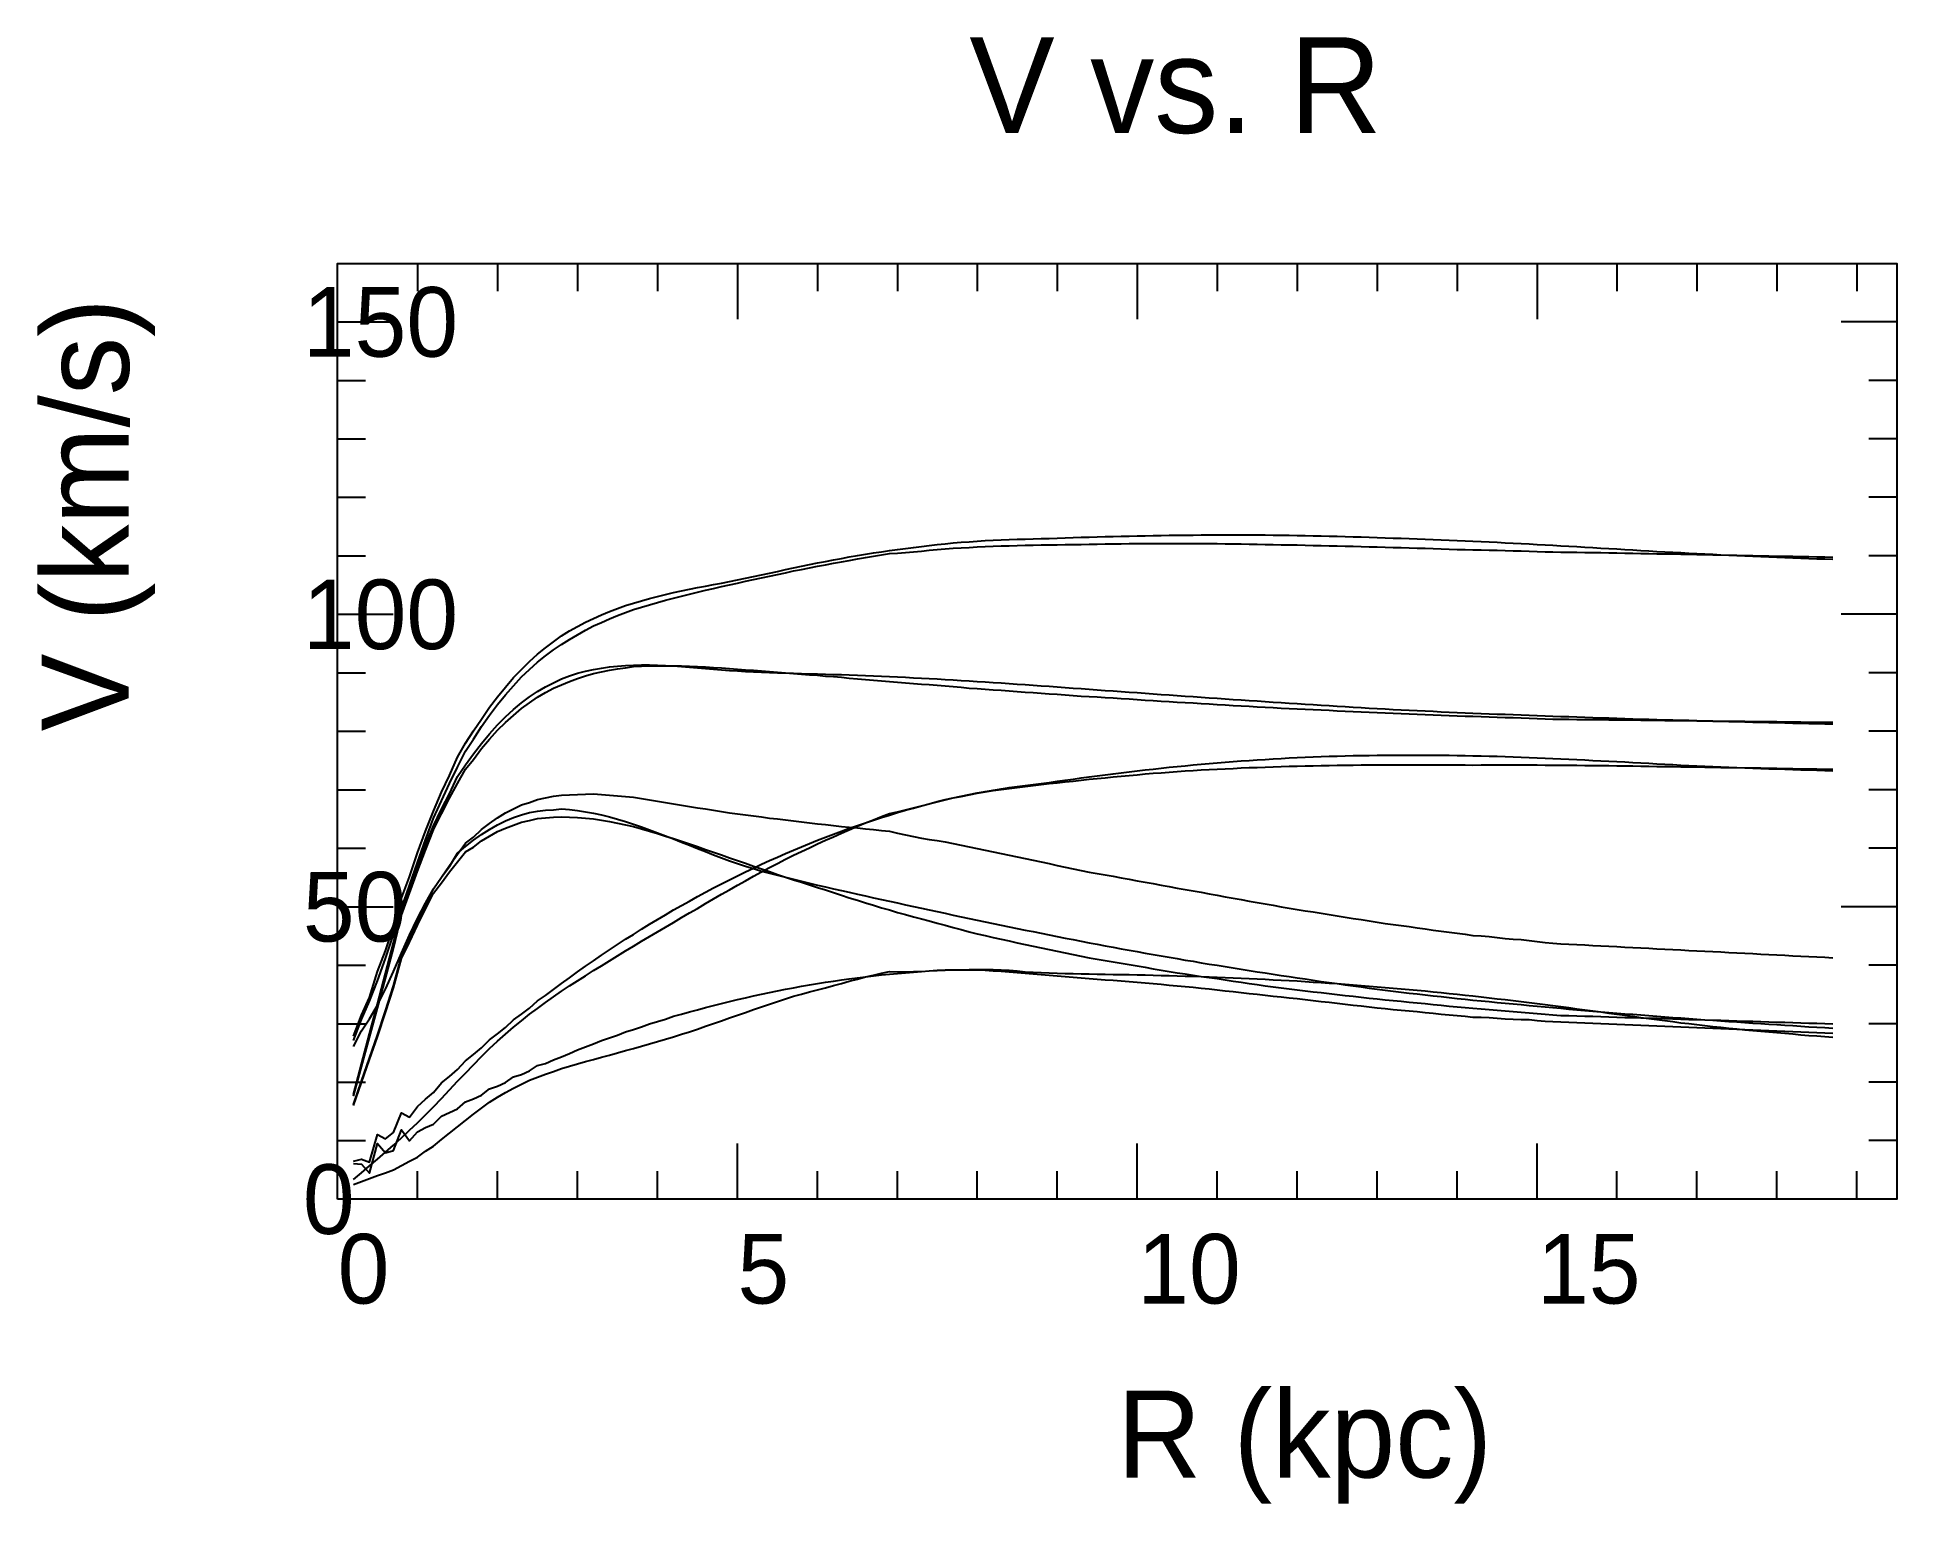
# Model space of a CAD drawing. Extents: x -35 to 179, y -35 to 134.
import ezdxf

# ---------------------------------------------------------------- set-up
doc = ezdxf.new("R2010")
doc.units = 0

msp = doc.modelspace()

# ---------------------------------------------------------------- linework, layer by layer
at = {"color": 0}
for p, q in [((9.19, 107.54), (9.19, 104.34)), ((18.38, 107.54), (18.38, 104.34)), ((27.57, 107.54), (27.57, 104.34)), ((36.76, 107.54), (36.76, 104.34)), ((45.95, 107.54), (45.95, 101.14)), ((55.14, 107.54), (55.14, 104.34)), ((64.33, 107.54), (64.33, 104.34)), ((73.52, 107.54), (73.52, 104.34)), ((82.71, 107.54), (82.71, 104.34)), ((91.9, 107.54), (91.9, 101.14)), ((101.09, 107.54), (101.09, 104.34)), ((110.28, 107.54), (110.28, 104.34)), ((119.47, 107.54), (119.47, 104.34)), ((128.66, 107.54), (128.66, 104.34)), ((137.85, 107.54), (137.85, 101.14)), ((147.04, 107.54), (147.04, 104.34)), ((156.23, 107.54), (156.23, 104.34)), ((165.42, 107.54), (165.42, 104.34)), ((174.61, 107.54), (174.61, 104.34)), ((0, 100.82), (6.4, 100.82)), ((179.2, 100.82), (172.8, 100.82)), ((0, 94.1), (3.2, 94.1)), ((179.2, 94.1), (176, 94.1)), ((0, 87.38), (3.2, 87.38)), ((179.2, 87.38), (176, 87.38)), ((0, 80.66), (3.2, 80.66)), ((179.2, 80.66), (176, 80.66)), ((0, 73.93), (3.2, 73.93)), ((179.2, 73.93), (176, 73.93)), ((0, 67.21), (6.4, 67.21)), ((179.2, 67.21), (172.8, 67.21)), ((0, 60.49), (3.2, 60.49)), ((179.2, 60.49), (176, 60.49)), ((0, 53.77), (3.2, 53.77)), ((179.2, 53.77), (176, 53.77)), ((0, 47.05), (3.2, 47.05)), ((179.2, 47.05), (176, 47.05)), ((0, 40.33), (3.2, 40.33)), ((179.2, 40.33), (176, 40.33)), ((0, 33.61), (6.4, 33.61)), ((179.2, 33.61), (172.8, 33.61)), ((0, 26.89), (3.2, 26.89)), ((179.2, 26.89), (176, 26.89)), ((0, 20.16), (3.2, 20.16)), ((179.2, 20.16), (176, 20.16)), ((0, 13.44), (3.2, 13.44)), ((179.2, 13.44), (176, 13.44)), ((0, 6.72), (3.2, 6.72)), ((179.2, 6.72), (176, 6.72)), ((45.95, 0), (45.95, 6.4)), ((91.9, 0), (91.9, 6.4)), ((137.85, 0), (137.85, 6.4)), ((9.19, 0), (9.19, 3.2)), ((18.38, 0), (18.38, 3.2)), ((27.57, 0), (27.57, 3.2)), ((36.76, 0), (36.76, 3.2)), ((55.14, 0), (55.14, 3.2)), ((64.33, 0), (64.33, 3.2)), ((73.52, 0), (73.52, 3.2)), ((82.71, 0), (82.71, 3.2)), ((101.09, 0), (101.09, 3.2)), ((110.28, 0), (110.28, 3.2)), ((119.47, 0), (119.47, 3.2)), ((128.66, 0), (128.66, 3.2)), ((147.04, 0), (147.04, 3.2)), ((156.23, 0), (156.23, 3.2)), ((165.42, 0), (165.42, 3.2)), ((174.61, 0), (174.61, 3.2))]:
    msp.add_line(p, q, dxfattribs=at)
msp.add_lwpolyline([(0, 0), (0, 107.54), (179.2, 107.54), (179.2, 0)], close=True, dxfattribs=at)
at = {"color": 3}
for points in [[(1.84, 18.73), (2.76, 21.14), (3.68, 23.16), (4.59, 26.16), (5.51, 28.52), (6.43, 31.34), (7.35, 34.6), (8.27, 37.03), (9.19, 39.79), (10.11, 42.29), (11.03, 44.6), (11.95, 46.76), (12.87, 48.67), (13.78, 50.8), (14.7, 52.39), (15.62, 53.81), (16.54, 55.18), (17.46, 56.53), (18.38, 57.71), (19.3, 58.83), (20.22, 59.94), (21.14, 60.87), (22.06, 61.78), (22.97, 62.64), (23.89, 63.35), (24.81, 64.05), (25.73, 64.73), (26.65, 65.3), (27.57, 65.83), (28.49, 66.31), (29.41, 66.75), (30.33, 67.17), (31.25, 67.54), (32.16, 67.89), (33.08, 68.22), (34, 68.51), (34.92, 68.78), (35.84, 69.04), (36.76, 69.27), (37.68, 69.5), (38.6, 69.72), (39.52, 69.91), (40.43, 70.09), (41.35, 70.28), (42.27, 70.46), (43.19, 70.64), (44.11, 70.81), (45.03, 70.99), (45.95, 71.17), (46.87, 71.35), (47.79, 71.55), (48.71, 71.75), (49.62, 71.95), (50.54, 72.15), (51.46, 72.35), (52.38, 72.54), (53.3, 72.73), (54.22, 72.93), (55.14, 73.11), (56.06, 73.29), (56.98, 73.46), (57.9, 73.64), (58.81, 73.8), (59.73, 73.96), (60.65, 74.11), (61.57, 74.26), (62.49, 74.4), (63.41, 74.54), (64.33, 74.67), (65.25, 74.79), (66.17, 74.91), (67.09, 75.02), (68, 75.13), (68.92, 75.23), (69.84, 75.32), (70.76, 75.41), (71.68, 75.49), (72.6, 75.56), (73.52, 75.63), (74.44, 75.69), (75.36, 75.74), (76.27, 75.79), (77.19, 75.82), (78.11, 75.84), (79.03, 75.86), (79.95, 75.88), (80.87, 75.91), (81.79, 75.94), (82.71, 75.97), (83.63, 76), (84.55, 76.03), (85.46, 76.06), (86.38, 76.09), (87.3, 76.11), (88.22, 76.14), (89.14, 76.17), (90.06, 76.19), (90.98, 76.21), (91.9, 76.23), (92.82, 76.25), (93.74, 76.27), (94.65, 76.28), (95.57, 76.29), (96.49, 76.31), (97.41, 76.32), (98.33, 76.32), (99.25, 76.33), (100.17, 76.34), (101.09, 76.34), (102.01, 76.35), (102.93, 76.34), (103.84, 76.34), (104.76, 76.34), (105.68, 76.33), (106.6, 76.33), (107.52, 76.32), (108.44, 76.31), (109.36, 76.29), (110.28, 76.28), (111.2, 76.26), (112.11, 76.24), (113.03, 76.22), (113.95, 76.2), (114.87, 76.18), (115.79, 76.15), (116.71, 76.13), (117.63, 76.1), (118.55, 76.07), (119.47, 76.04), (120.39, 76.01), (121.3, 75.98), (122.22, 75.95), (123.14, 75.92), (124.06, 75.88), (124.98, 75.85), (125.9, 75.81), (126.82, 75.78), (127.74, 75.74), (128.66, 75.7), (129.58, 75.66), (130.49, 75.62), (131.41, 75.57), (132.33, 75.53), (133.25, 75.49), (134.17, 75.44), (135.09, 75.39), (136.01, 75.35), (136.93, 75.3), (137.85, 75.25), (138.77, 75.2), (139.68, 75.15), (140.6, 75.1), (141.52, 75.04), (142.44, 74.99), (143.36, 74.94), (144.28, 74.88), (145.2, 74.83), (146.12, 74.78), (147.04, 74.72), (147.95, 74.67), (148.87, 74.61), (149.79, 74.56), (150.71, 74.51), (151.63, 74.45), (152.55, 74.4), (153.47, 74.35), (154.39, 74.3), (155.31, 74.25), (156.23, 74.2), (157.14, 74.15), (158.06, 74.11), (158.98, 74.06), (159.9, 74.02), (160.82, 73.98), (161.74, 73.94), (162.66, 73.9), (163.58, 73.86), (164.5, 73.82), (165.42, 73.78), (166.33, 73.74), (167.25, 73.71), (168.17, 73.67), (169.09, 73.64), (170.01, 73.6), (170.93, 73.57), (171.85, 73.54)], [(1.84, 18.22), (2.76, 20.63), (3.68, 22.77), (4.59, 25.08), (5.51, 27.66), (6.43, 30.4), (7.35, 33.15), (8.27, 35.82), (9.19, 38.34), (10.11, 40.7), (11.03, 42.89), (11.95, 44.81), (12.87, 46.58), (13.78, 48.57), (14.7, 49.92), (15.62, 51.19), (16.54, 52.37), (17.46, 53.48), (18.38, 54.5), (19.3, 55.43), (20.22, 56.28), (21.14, 57.05), (22.06, 57.74), (22.97, 58.34), (23.89, 58.88), (24.81, 59.35), (25.73, 59.8), (26.65, 60.14), (27.57, 60.43), (28.49, 60.67), (29.41, 60.87), (30.33, 61.04), (31.25, 61.17), (32.16, 61.27), (33.08, 61.34), (34, 61.38), (34.92, 61.39), (35.84, 61.39), (36.76, 61.36), (37.68, 61.33), (38.6, 61.28), (39.52, 61.22), (40.43, 61.15), (41.35, 61.07), (42.27, 60.99), (43.19, 60.92), (44.11, 60.84), (45.03, 60.77), (45.95, 60.7), (46.87, 60.64), (47.79, 60.59), (48.71, 60.55), (49.62, 60.52), (50.54, 60.49), (51.46, 60.47), (52.38, 60.44), (53.3, 60.41), (54.22, 60.39), (55.14, 60.36), (56.06, 60.34), (56.98, 60.31), (57.9, 60.28), (58.81, 60.25), (59.73, 60.21), (60.65, 60.18), (61.57, 60.14), (62.49, 60.1), (63.41, 60.06), (64.33, 60.02), (65.25, 59.97), (66.17, 59.93), (67.09, 59.88), (68, 59.83), (68.92, 59.78), (69.84, 59.73), (70.76, 59.67), (71.68, 59.62), (72.6, 59.56), (73.52, 59.5), (74.44, 59.44), (75.36, 59.38), (76.27, 59.32), (77.19, 59.26), (78.11, 59.2), (79.03, 59.13), (79.95, 59.07), (80.87, 59), (81.79, 58.94), (82.71, 58.87), (83.63, 58.81), (84.55, 58.74), (85.46, 58.67), (86.38, 58.61), (87.3, 58.54), (88.22, 58.47), (89.14, 58.41), (90.06, 58.34), (90.98, 58.28), (91.9, 58.21), (92.82, 58.14), (93.74, 58.08), (94.65, 58.01), (95.57, 57.95), (96.49, 57.88), (97.41, 57.82), (98.33, 57.75), (99.25, 57.69), (100.17, 57.63), (101.09, 57.56), (102.01, 57.5), (102.93, 57.44), (103.84, 57.38), (104.76, 57.32), (105.68, 57.25), (106.6, 57.19), (107.52, 57.13), (108.44, 57.07), (109.36, 57.01), (110.28, 56.95), (111.2, 56.89), (112.11, 56.83), (113.03, 56.78), (113.95, 56.72), (114.87, 56.66), (115.79, 56.6), (116.71, 56.55), (117.63, 56.49), (118.55, 56.44), (119.47, 56.39), (120.39, 56.34), (121.3, 56.29), (122.22, 56.24), (123.14, 56.2), (124.06, 56.15), (124.98, 56.11), (125.9, 56.07), (126.82, 56.02), (127.74, 55.98), (128.66, 55.94), (129.58, 55.9), (130.49, 55.86), (131.41, 55.83), (132.33, 55.79), (133.25, 55.75), (134.17, 55.72), (135.09, 55.68), (136.01, 55.65), (136.93, 55.61), (137.85, 55.58), (138.77, 55.54), (139.68, 55.51), (140.6, 55.48), (141.52, 55.45), (142.44, 55.42), (143.36, 55.39), (144.28, 55.36), (145.2, 55.33), (146.12, 55.3), (147.04, 55.27), (147.95, 55.24), (148.87, 55.21), (149.79, 55.18), (150.71, 55.16), (151.63, 55.13), (152.55, 55.1), (153.47, 55.08), (154.39, 55.05), (155.31, 55.03), (156.23, 55), (157.14, 54.98), (158.06, 54.95), (158.98, 54.93), (159.9, 54.9), (160.82, 54.88), (161.74, 54.86), (162.66, 54.83), (163.58, 54.81), (164.5, 54.79), (165.42, 54.77), (166.33, 54.75), (167.25, 54.72), (168.17, 54.7), (169.09, 54.68), (170.01, 54.66), (170.93, 54.64), (171.85, 54.62)], [(1.84, 4.37), (2.76, 4.61), (3.68, 4.24), (4.59, 7.41), (5.51, 6.94), (6.43, 7.64), (7.35, 9.91), (8.27, 9.41), (9.19, 10.63), (10.11, 11.48), (11.03, 12.24), (11.95, 13.35), (12.87, 14.11), (13.78, 14.88), (14.7, 15.9), (15.62, 16.61), (16.54, 17.37), (17.46, 18.32), (18.38, 18.98), (19.3, 19.73), (20.22, 20.62), (21.14, 21.24), (22.06, 21.96), (22.97, 22.8), (23.89, 23.39), (24.81, 24.09), (25.73, 24.77), (26.65, 25.44), (27.57, 26.12), (28.49, 26.76), (29.41, 27.39), (30.33, 28.04), (31.25, 28.64), (32.16, 29.25), (33.08, 29.87), (34, 30.43), (34.92, 31.01), (35.84, 31.6), (36.76, 32.14), (37.68, 32.68), (38.6, 33.24), (39.52, 33.75), (40.43, 34.26), (41.35, 34.77), (42.27, 35.27), (43.19, 35.76), (44.11, 36.23), (45.03, 36.71), (45.95, 37.17), (46.87, 37.61), (47.79, 38.05), (48.71, 38.49), (49.62, 38.91), (50.54, 39.32), (51.46, 39.73), (52.38, 40.12), (53.3, 40.5), (54.22, 40.88), (55.14, 41.25), (56.06, 41.6), (56.98, 41.95), (57.9, 42.3), (58.81, 42.62), (59.73, 42.94), (60.65, 43.26), (61.57, 43.56), (62.49, 43.85), (63.41, 44.14), (64.33, 44.42), (65.25, 44.69), (66.17, 44.95), (67.09, 45.19), (68, 45.44), (68.92, 45.67), (69.84, 45.89), (70.76, 46.11), (71.68, 46.31), (72.6, 46.5), (73.52, 46.69), (74.44, 46.86), (75.36, 47.02), (76.27, 47.17), (77.19, 47.3), (78.11, 47.41), (79.03, 47.52), (79.95, 47.64), (80.87, 47.76), (81.79, 47.89), (82.71, 48.02), (83.63, 48.15), (84.55, 48.27), (85.46, 48.4), (86.38, 48.53), (87.3, 48.65), (88.22, 48.77), (89.14, 48.89), (90.06, 49), (90.98, 49.11), (91.9, 49.22), (92.82, 49.33), (93.74, 49.43), (94.65, 49.53), (95.57, 49.63), (96.49, 49.72), (97.41, 49.81), (98.33, 49.9), (99.25, 49.99), (100.17, 50.07), (101.09, 50.14), (102.01, 50.22), (102.93, 50.29), (103.84, 50.36), (104.76, 50.43), (105.68, 50.48), (106.6, 50.54), (107.52, 50.6), (108.44, 50.65), (109.36, 50.7), (110.28, 50.74), (111.2, 50.78), (112.11, 50.82), (113.03, 50.86), (113.95, 50.89), (114.87, 50.92), (115.79, 50.95), (116.71, 50.97), (117.63, 50.99), (118.55, 51), (119.47, 51.02), (120.39, 51.03), (121.3, 51.04), (122.22, 51.04), (123.14, 51.04), (124.06, 51.04), (124.98, 51.04), (125.9, 51.03), (126.82, 51.02), (127.74, 51.01), (128.66, 51), (129.58, 50.98), (130.49, 50.96), (131.41, 50.94), (132.33, 50.91), (133.25, 50.89), (134.17, 50.86), (135.09, 50.83), (136.01, 50.8), (136.93, 50.76), (137.85, 50.73), (138.77, 50.69), (139.68, 50.65), (140.6, 50.61), (141.52, 50.57), (142.44, 50.52), (143.36, 50.48), (144.28, 50.43), (145.2, 50.38), (146.12, 50.34), (147.04, 50.29), (147.95, 50.24), (148.87, 50.19), (149.79, 50.14), (150.71, 50.09), (151.63, 50.04), (152.55, 49.99), (153.47, 49.94), (154.39, 49.89), (155.31, 49.85), (156.23, 49.8), (157.14, 49.76), (158.06, 49.72), (158.98, 49.68), (159.9, 49.64), (160.82, 49.6), (161.74, 49.57), (162.66, 49.54), (163.58, 49.5), (164.5, 49.47), (165.42, 49.44), (166.33, 49.41), (167.25, 49.38), (168.17, 49.35), (169.09, 49.32), (170.01, 49.29), (170.93, 49.26), (171.85, 49.24)]]:
    msp.add_lwpolyline(points, dxfattribs=at)
at = {"color": 4}
for points in [[(1.84, 12.04), (2.76, 15.51), (3.68, 18.98), (4.59, 22.42), (5.51, 25.92), (6.43, 29.46), (7.35, 33.39), (8.27, 36.05), (9.19, 38.7), (10.11, 41.28), (11.03, 43.77), (11.95, 45.77), (12.87, 47.75), (13.78, 49.63), (14.7, 51.48), (15.62, 52.85), (16.54, 54.32), (17.46, 55.61), (18.38, 56.86), (19.3, 57.97), (20.22, 59.01), (21.14, 60.01), (22.06, 60.87), (22.97, 61.7), (23.89, 62.44), (24.81, 63.14), (25.73, 63.76), (26.65, 64.33), (27.57, 64.87), (28.49, 65.38), (29.41, 65.88), (30.33, 66.29), (31.25, 66.68), (32.16, 67.06), (33.08, 67.41), (34, 67.76), (34.92, 68.03), (35.84, 68.31), (36.76, 68.57), (37.68, 68.82), (38.6, 69.07), (39.52, 69.3), (40.43, 69.52), (41.35, 69.74), (42.27, 69.97), (43.19, 70.18), (44.11, 70.39), (45.03, 70.6), (45.95, 70.8), (46.87, 71.01), (47.79, 71.21), (48.71, 71.41), (49.62, 71.61), (50.54, 71.8), (51.46, 71.99), (52.38, 72.2), (53.3, 72.38), (54.22, 72.56), (55.14, 72.74), (56.06, 72.91), (56.98, 73.08), (57.9, 73.25), (58.81, 73.41), (59.73, 73.58), (60.65, 73.74), (61.57, 73.89), (62.49, 74.04), (63.41, 74.19), (64.33, 74.24), (65.25, 74.33), (66.17, 74.41), (67.09, 74.48), (68, 74.58), (68.92, 74.67), (69.84, 74.75), (70.76, 74.81), (71.68, 74.86), (72.6, 74.9), (73.52, 74.96), (74.44, 75), (75.36, 75.03), (76.27, 75.08), (77.19, 75.1), (78.11, 75.13), (79.03, 75.15), (79.95, 75.16), (80.87, 75.18), (81.79, 75.2), (82.71, 75.21), (83.63, 75.22), (84.55, 75.23), (85.46, 75.24), (86.38, 75.26), (87.3, 75.28), (88.22, 75.3), (89.14, 75.32), (90.06, 75.33), (90.98, 75.34), (91.9, 75.34), (92.82, 75.35), (93.74, 75.36), (94.65, 75.36), (95.57, 75.35), (96.49, 75.36), (97.41, 75.36), (98.33, 75.35), (99.25, 75.35), (100.17, 75.34), (101.09, 75.34), (102.01, 75.33), (102.93, 75.31), (103.84, 75.3), (104.76, 75.28), (105.68, 75.27), (106.6, 75.25), (107.52, 75.23), (108.44, 75.21), (109.36, 75.19), (110.28, 75.18), (111.2, 75.16), (112.11, 75.14), (113.03, 75.12), (113.95, 75.1), (114.87, 75.08), (115.79, 75.05), (116.71, 75.03), (117.63, 75), (118.55, 74.98), (119.47, 74.95), (120.39, 74.92), (121.3, 74.9), (122.22, 74.88), (123.14, 74.86), (124.06, 74.83), (124.98, 74.8), (125.9, 74.77), (126.82, 74.74), (127.74, 74.71), (128.66, 74.68), (129.58, 74.65), (130.49, 74.62), (131.41, 74.61), (132.33, 74.6), (133.25, 74.57), (134.17, 74.54), (135.09, 74.52), (136.01, 74.51), (136.93, 74.48), (137.85, 74.44), (138.77, 74.41), (139.68, 74.38), (140.6, 74.37), (141.52, 74.35), (142.44, 74.34), (143.36, 74.33), (144.28, 74.31), (145.2, 74.3), (146.12, 74.28), (147.04, 74.27), (147.95, 74.25), (148.87, 74.24), (149.79, 74.22), (150.71, 74.2), (151.63, 74.18), (152.55, 74.17), (153.47, 74.15), (154.39, 74.13), (155.31, 74.11), (156.23, 74.09), (157.14, 74.08), (158.06, 74.06), (158.98, 74.04), (159.9, 74.02), (160.82, 74), (161.74, 73.99), (162.66, 73.97), (163.58, 73.95), (164.5, 73.93), (165.42, 73.91), (166.33, 73.9), (167.25, 73.88), (168.17, 73.86), (169.09, 73.84), (170.01, 73.83), (170.93, 73.81), (171.85, 73.79)], [(1.84, 11.83), (2.76, 15.21), (3.68, 18.59), (4.59, 21.94), (5.51, 25.35), (6.43, 28.8), (7.35, 32.64), (8.27, 35.17), (9.19, 37.7), (10.11, 40.12), (11.03, 42.46), (11.95, 44.28), (12.87, 46.07), (13.78, 47.75), (14.7, 49.4), (15.62, 50.54), (16.54, 51.79), (17.46, 52.85), (18.38, 53.89), (19.3, 54.78), (20.22, 55.6), (21.14, 56.4), (22.06, 57.04), (22.97, 57.68), (23.89, 58.21), (24.81, 58.71), (25.73, 59.12), (26.65, 59.48), (27.57, 59.83), (28.49, 60.13), (29.41, 60.42), (30.33, 60.62), (31.25, 60.79), (32.16, 60.94), (33.08, 61.08), (34, 61.2), (34.92, 61.24), (35.84, 61.28), (36.76, 61.3), (37.68, 61.31), (38.6, 61.31), (39.52, 61.28), (40.43, 61.25), (41.35, 61.21), (42.27, 61.17), (43.19, 61.11), (44.11, 61.05), (45.03, 60.98), (45.95, 60.92), (46.87, 60.85), (47.79, 60.78), (48.71, 60.7), (49.62, 60.63), (50.54, 60.55), (51.46, 60.48), (52.38, 60.41), (53.3, 60.34), (54.22, 60.27), (55.14, 60.2), (56.06, 60.12), (56.98, 60.05), (57.9, 59.97), (58.81, 59.89), (59.73, 59.81), (60.65, 59.72), (61.57, 59.64), (62.49, 59.56), (63.41, 59.49), (64.33, 59.41), (65.25, 59.35), (66.17, 59.27), (67.09, 59.2), (68, 59.13), (68.92, 59.06), (69.84, 58.99), (70.76, 58.91), (71.68, 58.83), (72.6, 58.74), (73.52, 58.67), (74.44, 58.6), (75.36, 58.53), (76.27, 58.48), (77.19, 58.42), (78.11, 58.35), (79.03, 58.28), (79.95, 58.22), (80.87, 58.16), (81.79, 58.09), (82.71, 58.02), (83.63, 57.95), (84.55, 57.89), (85.46, 57.82), (86.38, 57.76), (87.3, 57.71), (88.22, 57.65), (89.14, 57.6), (90.06, 57.54), (90.98, 57.48), (91.9, 57.42), (92.82, 57.36), (93.74, 57.3), (94.65, 57.24), (95.57, 57.19), (96.49, 57.13), (97.41, 57.07), (98.33, 57.02), (99.25, 56.96), (100.17, 56.91), (101.09, 56.86), (102.01, 56.81), (102.93, 56.75), (103.84, 56.7), (104.76, 56.65), (105.68, 56.59), (106.6, 56.54), (107.52, 56.49), (108.44, 56.44), (109.36, 56.39), (110.28, 56.34), (111.2, 56.3), (112.11, 56.26), (113.03, 56.22), (113.95, 56.18), (114.87, 56.13), (115.79, 56.09), (116.71, 56.04), (117.63, 56), (118.55, 55.96), (119.47, 55.92), (120.39, 55.88), (121.3, 55.84), (122.22, 55.81), (123.14, 55.77), (124.06, 55.73), (124.98, 55.69), (125.9, 55.66), (126.82, 55.62), (127.74, 55.59), (128.66, 55.55), (129.58, 55.52), (130.49, 55.49), (131.41, 55.45), (132.33, 55.42), (133.25, 55.39), (134.17, 55.37), (135.09, 55.34), (136.01, 55.31), (136.93, 55.28), (137.85, 55.24), (138.77, 55.21), (139.68, 55.18), (140.6, 55.17), (141.52, 55.15), (142.44, 55.14), (143.36, 55.13), (144.28, 55.12), (145.2, 55.11), (146.12, 55.1), (147.04, 55.09), (147.95, 55.08), (148.87, 55.07), (149.79, 55.06), (150.71, 55.05), (151.63, 55.04), (152.55, 55.02), (153.47, 55.01), (154.39, 55), (155.31, 54.99), (156.23, 54.98), (157.14, 54.97), (158.06, 54.96), (158.98, 54.95), (159.9, 54.94), (160.82, 54.93), (161.74, 54.92), (162.66, 54.91), (163.58, 54.9), (164.5, 54.89), (165.42, 54.88), (166.33, 54.86), (167.25, 54.85), (168.17, 54.84), (169.09, 54.83), (170.01, 54.82), (170.93, 54.81), (171.85, 54.8)], [(1.84, 2.26), (2.76, 3.04), (3.68, 3.83), (4.59, 4.61), (5.51, 5.41), (6.43, 6.19), (7.35, 7.04), (8.27, 7.91), (9.19, 8.76), (10.11, 9.7), (11.03, 10.61), (11.95, 11.58), (12.87, 12.56), (13.78, 13.54), (14.7, 14.49), (15.62, 15.45), (16.54, 16.38), (17.46, 17.31), (18.38, 18.14), (19.3, 18.97), (20.22, 19.75), (21.14, 20.5), (22.06, 21.25), (22.97, 21.91), (23.89, 22.61), (24.81, 23.25), (25.73, 23.89), (26.65, 24.51), (27.57, 25.09), (28.49, 25.68), (29.41, 26.26), (30.33, 26.83), (31.25, 27.4), (32.16, 27.97), (33.08, 28.52), (34, 29.08), (34.92, 29.64), (35.84, 30.18), (36.76, 30.73), (37.68, 31.27), (38.6, 31.8), (39.52, 32.35), (40.43, 32.89), (41.35, 33.42), (42.27, 33.97), (43.19, 34.5), (44.11, 35.03), (45.03, 35.56), (45.95, 36.08), (46.87, 36.6), (47.79, 37.11), (48.71, 37.6), (49.62, 38.1), (50.54, 38.59), (51.46, 39.06), (52.38, 39.53), (53.3, 39.96), (54.22, 40.39), (55.14, 40.83), (56.06, 41.24), (56.98, 41.65), (57.9, 42.06), (58.81, 42.46), (59.73, 42.86), (60.65, 43.25), (61.57, 43.61), (62.49, 43.98), (63.41, 44.33), (64.33, 44.51), (65.25, 44.75), (66.17, 44.98), (67.09, 45.2), (68, 45.44), (68.92, 45.69), (69.84, 45.92), (70.76, 46.11), (71.68, 46.29), (72.6, 46.47), (73.52, 46.66), (74.44, 46.81), (75.36, 46.95), (76.27, 47.08), (77.19, 47.2), (78.11, 47.32), (79.03, 47.43), (79.95, 47.54), (80.87, 47.65), (81.79, 47.75), (82.71, 47.85), (83.63, 47.95), (84.55, 48.05), (85.46, 48.15), (86.38, 48.25), (87.3, 48.34), (88.22, 48.43), (89.14, 48.53), (90.06, 48.61), (90.98, 48.7), (91.9, 48.78), (92.82, 48.86), (93.74, 48.94), (94.65, 49.01), (95.57, 49.07), (96.49, 49.14), (97.41, 49.21), (98.33, 49.26), (99.25, 49.32), (100.17, 49.37), (101.09, 49.42), (102.01, 49.46), (102.93, 49.51), (103.84, 49.55), (104.76, 49.59), (105.68, 49.62), (106.6, 49.65), (107.52, 49.69), (108.44, 49.72), (109.36, 49.75), (110.28, 49.77), (111.2, 49.79), (112.11, 49.81), (113.03, 49.83), (113.95, 49.85), (114.87, 49.86), (115.79, 49.88), (116.71, 49.89), (117.63, 49.9), (118.55, 49.9), (119.47, 49.9), (120.39, 49.91), (121.3, 49.92), (122.22, 49.93), (123.14, 49.93), (124.06, 49.93), (124.98, 49.93), (125.9, 49.93), (126.82, 49.92), (127.74, 49.92), (128.66, 49.91), (129.58, 49.9), (130.49, 49.89), (131.41, 49.92), (132.33, 49.93), (133.25, 49.92), (134.17, 49.91), (135.09, 49.91), (136.01, 49.92), (136.93, 49.92), (137.85, 49.9), (138.77, 49.88), (139.68, 49.88), (140.6, 49.87), (141.52, 49.86), (142.44, 49.86), (143.36, 49.85), (144.28, 49.84), (145.2, 49.83), (146.12, 49.82), (147.04, 49.81), (147.95, 49.8), (148.87, 49.79), (149.79, 49.77), (150.71, 49.76), (151.63, 49.74), (152.55, 49.73), (153.47, 49.71), (154.39, 49.7), (155.31, 49.68), (156.23, 49.67), (157.14, 49.65), (158.06, 49.64), (158.98, 49.62), (159.9, 49.61), (160.82, 49.59), (161.74, 49.58), (162.66, 49.56), (163.58, 49.55), (164.5, 49.53), (165.42, 49.52), (166.33, 49.5), (167.25, 49.49), (168.17, 49.47), (169.09, 49.46), (170.01, 49.44), (170.93, 49.43), (171.85, 49.41)]]:
    msp.add_lwpolyline(points, dxfattribs=at)
at = {"color": 1}
msp.add_lwpolyline([(1.84, 10.89), (2.76, 13.54), (3.68, 16.2), (4.59, 18.86), (5.51, 21.65), (6.43, 24.53), (7.35, 27.94), (8.27, 29.87), (9.19, 31.85), (10.11, 33.78), (11.03, 35.68), (11.95, 37), (12.87, 38.36), (13.78, 39.63), (14.7, 40.91), (15.62, 41.61), (16.54, 42.48), (17.46, 43.17), (18.38, 43.84), (19.3, 44.38), (20.22, 44.84), (21.14, 45.3), (22.06, 45.6), (22.97, 45.91), (23.89, 46.11), (24.81, 46.3), (25.73, 46.41), (26.65, 46.47), (27.57, 46.52), (28.49, 46.54), (29.41, 46.58), (30.33, 46.51), (31.25, 46.44), (32.16, 46.36), (33.08, 46.29), (34, 46.21), (34.92, 46.05), (35.84, 45.9), (36.76, 45.75), (37.68, 45.6), (38.6, 45.45), (39.52, 45.28), (40.43, 45.14), (41.35, 44.98), (42.27, 44.84), (43.19, 44.7), (44.11, 44.55), (45.03, 44.41), (45.95, 44.29), (46.87, 44.16), (47.79, 44.04), (48.71, 43.92), (49.62, 43.8), (50.54, 43.69), (51.46, 43.58), (52.38, 43.49), (53.3, 43.37), (54.22, 43.26), (55.14, 43.15), (56.06, 43.04), (56.98, 42.94), (57.9, 42.84), (58.81, 42.75), (59.73, 42.66), (60.65, 42.57), (61.57, 42.47), (62.49, 42.38), (63.41, 42.3), (64.33, 42.05), (65.25, 41.86), (66.17, 41.68), (67.09, 41.5), (68, 41.35), (68.92, 41.21), (69.84, 41.07), (70.76, 40.86), (71.68, 40.67), (72.6, 40.47), (73.52, 40.3), (74.44, 40.11), (75.36, 39.91), (76.27, 39.73), (77.19, 39.54), (78.11, 39.34), (79.03, 39.14), (79.95, 38.94), (80.87, 38.75), (81.79, 38.56), (82.71, 38.35), (83.63, 38.15), (84.55, 37.96), (85.46, 37.77), (86.38, 37.59), (87.3, 37.43), (88.22, 37.27), (89.14, 37.11), (90.06, 36.94), (90.98, 36.77), (91.9, 36.6), (92.82, 36.43), (93.74, 36.27), (94.65, 36.09), (95.57, 35.92), (96.49, 35.75), (97.41, 35.59), (98.33, 35.43), (99.25, 35.26), (100.17, 35.1), (101.09, 34.93), (102.01, 34.76), (102.93, 34.6), (103.84, 34.43), (104.76, 34.26), (105.68, 34.09), (106.6, 33.93), (107.52, 33.77), (108.44, 33.61), (109.36, 33.45), (110.28, 33.3), (111.2, 33.15), (112.11, 33.01), (113.03, 32.86), (113.95, 32.72), (114.87, 32.56), (115.79, 32.41), (116.71, 32.27), (117.63, 32.12), (118.55, 31.97), (119.47, 31.83), (120.39, 31.69), (121.3, 31.57), (122.22, 31.45), (123.14, 31.32), (124.06, 31.19), (124.98, 31.06), (125.9, 30.93), (126.82, 30.8), (127.74, 30.68), (128.66, 30.56), (129.58, 30.44), (130.49, 30.31), (131.41, 30.25), (132.33, 30.17), (133.25, 30.06), (134.17, 29.96), (135.09, 29.88), (136.01, 29.82), (136.93, 29.73), (137.85, 29.6), (138.77, 29.49), (139.68, 29.41), (140.6, 29.35), (141.52, 29.3), (142.44, 29.25), (143.36, 29.21), (144.28, 29.16), (145.2, 29.11), (146.12, 29.07), (147.04, 29.02), (147.95, 28.97), (148.87, 28.92), (149.79, 28.88), (150.71, 28.83), (151.63, 28.78), (152.55, 28.74), (153.47, 28.69), (154.39, 28.64), (155.31, 28.59), (156.23, 28.55), (157.14, 28.5), (158.06, 28.45), (158.98, 28.41), (159.9, 28.36), (160.82, 28.31), (161.74, 28.26), (162.66, 28.22), (163.58, 28.17), (164.5, 28.12), (165.42, 28.08), (166.33, 28.03), (167.25, 27.98), (168.17, 27.93), (169.09, 27.89), (170.01, 27.84), (170.93, 27.79), (171.85, 27.75)], dxfattribs=at)
at = {"color": 2}
for points in [[(1.84, 10.89), (2.76, 13.54), (3.68, 16.2), (4.59, 18.86), (5.51, 21.65), (6.43, 24.53), (7.35, 27.94), (8.27, 29.87), (9.19, 31.85), (10.11, 33.78), (11.03, 35.68), (11.95, 37), (12.87, 38.36), (13.78, 39.63), (14.7, 40.91), (15.62, 41.61), (16.54, 42.48), (17.46, 43.17), (18.38, 43.84), (19.3, 44.38), (20.22, 44.84), (21.14, 45.3), (22.06, 45.6), (22.97, 45.91), (23.89, 46.11), (24.81, 46.3), (25.73, 46.41), (26.65, 46.47), (27.57, 46.52), (28.49, 46.54), (29.41, 46.58), (30.33, 46.51), (31.25, 46.44), (32.16, 46.36), (33.08, 46.29), (34, 46.21), (34.92, 46.05), (35.84, 45.9), (36.76, 45.75), (37.68, 45.6), (38.6, 45.45), (39.52, 45.28), (40.43, 45.14), (41.35, 44.98), (42.27, 44.84), (43.19, 44.7), (44.11, 44.55), (45.03, 44.41), (45.95, 44.29), (46.87, 44.16), (47.79, 44.04), (48.71, 43.92), (49.62, 43.8), (50.54, 43.69), (51.46, 43.58), (52.38, 43.49), (53.3, 43.37), (54.22, 43.26), (55.14, 43.15), (56.06, 43.04), (56.98, 42.94), (57.9, 42.84), (58.81, 42.75), (59.73, 42.66), (60.65, 42.57), (61.57, 42.47), (62.49, 42.38), (63.41, 42.3), (64.33, 42.05), (65.25, 41.86), (66.17, 41.68), (67.09, 41.5), (68, 41.35), (68.92, 41.21), (69.84, 41.07), (70.76, 40.86), (71.68, 40.67), (72.6, 40.47), (73.52, 40.3), (74.44, 40.11), (75.36, 39.91), (76.27, 39.73), (77.19, 39.54), (78.11, 39.34), (79.03, 39.14), (79.95, 38.94), (80.87, 38.75), (81.79, 38.56), (82.71, 38.35), (83.63, 38.15), (84.55, 37.96), (85.46, 37.77), (86.38, 37.59), (87.3, 37.43), (88.22, 37.27), (89.14, 37.11), (90.06, 36.94), (90.98, 36.77), (91.9, 36.6), (92.82, 36.43), (93.74, 36.27), (94.65, 36.09), (95.57, 35.92), (96.49, 35.75), (97.41, 35.59), (98.33, 35.43), (99.25, 35.26), (100.17, 35.1), (101.09, 34.93), (102.01, 34.76), (102.93, 34.6), (103.84, 34.43), (104.76, 34.26), (105.68, 34.09), (106.6, 33.93), (107.52, 33.77), (108.44, 33.61), (109.36, 33.45), (110.28, 33.3), (111.2, 33.15), (112.11, 33.01), (113.03, 32.86), (113.95, 32.72), (114.87, 32.56), (115.79, 32.41), (116.71, 32.27), (117.63, 32.12), (118.55, 31.97), (119.47, 31.83), (120.39, 31.69), (121.3, 31.57), (122.22, 31.45), (123.14, 31.32), (124.06, 31.19), (124.98, 31.06), (125.9, 30.93), (126.82, 30.8), (127.74, 30.68), (128.66, 30.56), (129.58, 30.44), (130.49, 30.31), (131.41, 30.25), (132.33, 30.17), (133.25, 30.06), (134.17, 29.96), (135.09, 29.88), (136.01, 29.82), (136.93, 29.73), (137.85, 29.6), (138.77, 29.49), (139.68, 29.41), (140.6, 29.35), (141.52, 29.3), (142.44, 29.25), (143.36, 29.21), (144.28, 29.16), (145.2, 29.11), (146.12, 29.07), (147.04, 29.02), (147.95, 28.97), (148.87, 28.92), (149.79, 28.88), (150.71, 28.83), (151.63, 28.78), (152.55, 28.74), (153.47, 28.69), (154.39, 28.64), (155.31, 28.59), (156.23, 28.55), (157.14, 28.5), (158.06, 28.45), (158.98, 28.41), (159.9, 28.36), (160.82, 28.31), (161.74, 28.26), (162.66, 28.22), (163.58, 28.17), (164.5, 28.12), (165.42, 28.08), (166.33, 28.03), (167.25, 27.98), (168.17, 27.93), (169.09, 27.89), (170.01, 27.84), (170.93, 27.79), (171.85, 27.75)], [(1.84, 17.54), (2.76, 19.33), (3.68, 20.72), (4.59, 22.28), (5.51, 24.12), (6.43, 26.17), (7.35, 28.27), (8.27, 30.32), (9.19, 32.25), (10.11, 34.03), (11.03, 35.66), (11.95, 37.01), (12.87, 38.22), (13.78, 39.75), (14.7, 40.53), (15.62, 41.25), (16.54, 41.91), (17.46, 42.5), (18.38, 43.02), (19.3, 43.48), (20.22, 43.86), (21.14, 44.17), (22.06, 44.42), (22.97, 44.6), (23.89, 44.71), (24.81, 44.76), (25.73, 44.84), (26.65, 44.77), (27.57, 44.66), (28.49, 44.52), (29.41, 44.35), (30.33, 44.15), (31.25, 43.92), (32.16, 43.67), (33.08, 43.39), (34, 43.1), (34.92, 42.78), (35.84, 42.45), (36.76, 42.11), (37.68, 41.77), (38.6, 41.41), (39.52, 41.04), (40.43, 40.67), (41.35, 40.3), (42.27, 39.94), (43.19, 39.58), (44.11, 39.23), (45.03, 38.89), (45.95, 38.57), (46.87, 38.26), (47.79, 37.98), (48.71, 37.71), (49.62, 37.47), (50.54, 37.22), (51.46, 36.99), (52.38, 36.76), (53.3, 36.53), (54.22, 36.31), (55.14, 36.1), (56.06, 35.88), (56.98, 35.67), (57.9, 35.46), (58.81, 35.26), (59.73, 35.05), (60.65, 34.84), (61.57, 34.64), (62.49, 34.44), (63.41, 34.24), (64.33, 34.04), (65.25, 33.84), (66.17, 33.64), (67.09, 33.44), (68, 33.24), (68.92, 33.04), (69.84, 32.85), (70.76, 32.65), (71.68, 32.45), (72.6, 32.26), (73.52, 32.07), (74.44, 31.87), (75.36, 31.68), (76.27, 31.49), (77.19, 31.3), (78.11, 31.11), (79.03, 30.93), (79.95, 30.74), (80.87, 30.56), (81.79, 30.37), (82.71, 30.19), (83.63, 30.01), (84.55, 29.83), (85.46, 29.65), (86.38, 29.47), (87.3, 29.3), (88.22, 29.13), (89.14, 28.95), (90.06, 28.78), (90.98, 28.62), (91.9, 28.45), (92.82, 28.28), (93.74, 28.12), (94.65, 27.96), (95.57, 27.8), (96.49, 27.64), (97.41, 27.48), (98.33, 27.33), (99.25, 27.17), (100.17, 27.02), (101.09, 26.87), (102.01, 26.72), (102.93, 26.58), (103.84, 26.43), (104.76, 26.29), (105.68, 26.14), (106.6, 26), (107.52, 25.86), (108.44, 25.72), (109.36, 25.58), (110.28, 25.44), (111.2, 25.3), (112.11, 25.17), (113.03, 25.03), (113.95, 24.9), (114.87, 24.77), (115.79, 24.64), (116.71, 24.51), (117.63, 24.38), (118.55, 24.26), (119.47, 24.14), (120.39, 24.02), (121.3, 23.91), (122.22, 23.8), (123.14, 23.69), (124.06, 23.58), (124.98, 23.47), (125.9, 23.37), (126.82, 23.27), (127.74, 23.17), (128.66, 23.07), (129.58, 22.98), (130.49, 22.88), (131.41, 22.79), (132.33, 22.7), (133.25, 22.61), (134.17, 22.52), (135.09, 22.43), (136.01, 22.35), (136.93, 22.26), (137.85, 22.18), (138.77, 22.09), (139.68, 22.01), (140.6, 21.93), (141.52, 21.85), (142.44, 21.77), (143.36, 21.69), (144.28, 21.61), (145.2, 21.54), (146.12, 21.46), (147.04, 21.39), (147.95, 21.31), (148.87, 21.24), (149.79, 21.17), (150.71, 21.1), (151.63, 21.03), (152.55, 20.96), (153.47, 20.89), (154.39, 20.82), (155.31, 20.75), (156.23, 20.69), (157.14, 20.62), (158.06, 20.56), (158.98, 20.49), (159.9, 20.43), (160.82, 20.37), (161.74, 20.3), (162.66, 20.24), (163.58, 20.18), (164.5, 20.12), (165.42, 20.06), (166.33, 20), (167.25, 19.94), (168.17, 19.88), (169.09, 19.82), (170.01, 19.76), (170.93, 19.71), (171.85, 19.65)], [(1.84, 4.09), (2.76, 4.01), (3.68, 2.99), (4.59, 6.4), (5.51, 5.32), (6.43, 5.6), (7.35, 7.97), (8.27, 6.69), (9.19, 7.73), (10.11, 8.25), (11.03, 8.63), (11.95, 9.54), (12.87, 9.94), (13.78, 10.36), (14.7, 11.17), (15.62, 11.51), (16.54, 11.94), (17.46, 12.67), (18.38, 12.97), (19.3, 13.39), (20.22, 14.06), (21.14, 14.32), (22.06, 14.74), (22.97, 15.35), (23.89, 15.57), (24.81, 15.99), (25.73, 16.37), (26.65, 16.74), (27.57, 17.15), (28.49, 17.5), (29.41, 17.84), (30.33, 18.23), (31.25, 18.54), (32.16, 18.86), (33.08, 19.23), (34, 19.51), (34.92, 19.81), (35.84, 20.16), (36.76, 20.41), (37.68, 20.69), (38.6, 21.02), (39.52, 21.25), (40.43, 21.51), (41.35, 21.76), (42.27, 22.01), (43.19, 22.26), (44.11, 22.49), (45.03, 22.71), (45.95, 22.94), (46.87, 23.15), (47.79, 23.35), (48.71, 23.57), (49.62, 23.75), (50.54, 23.93), (51.46, 24.13), (52.38, 24.29), (53.3, 24.46), (54.22, 24.63), (55.14, 24.77), (56.06, 24.92), (56.98, 25.06), (57.9, 25.19), (58.81, 25.32), (59.73, 25.44), (60.65, 25.55), (61.57, 25.66), (62.49, 25.76), (63.41, 25.85), (64.33, 25.94), (65.25, 26.02), (66.17, 26.09), (67.09, 26.16), (68, 26.22), (68.92, 26.27), (69.84, 26.32), (70.76, 26.35), (71.68, 26.37), (72.6, 26.39), (73.52, 26.4), (74.44, 26.4), (75.36, 26.38), (76.27, 26.36), (77.19, 26.31), (78.11, 26.22), (79.03, 26.14), (79.95, 26.08), (80.87, 26.03), (81.79, 26), (82.71, 25.97), (83.63, 25.95), (84.55, 25.93), (85.46, 25.91), (86.38, 25.89), (87.3, 25.87), (88.22, 25.85), (89.14, 25.83), (90.06, 25.81), (90.98, 25.8), (91.9, 25.78), (92.82, 25.76), (93.74, 25.73), (94.65, 25.71), (95.57, 25.69), (96.49, 25.66), (97.41, 25.63), (98.33, 25.61), (99.25, 25.58), (100.17, 25.54), (101.09, 25.51), (102.01, 25.48), (102.93, 25.44), (103.84, 25.4), (104.76, 25.36), (105.68, 25.31), (106.6, 25.27), (107.52, 25.22), (108.44, 25.17), (109.36, 25.12), (110.28, 25.07), (111.2, 25.01), (112.11, 24.95), (113.03, 24.89), (113.95, 24.83), (114.87, 24.77), (115.79, 24.7), (116.71, 24.63), (117.63, 24.56), (118.55, 24.49), (119.47, 24.41), (120.39, 24.34), (121.3, 24.26), (122.22, 24.17), (123.14, 24.09), (124.06, 24), (124.98, 23.92), (125.9, 23.83), (126.82, 23.73), (127.74, 23.64), (128.66, 23.54), (129.58, 23.45), (130.49, 23.35), (131.41, 23.24), (132.33, 23.14), (133.25, 23.03), (134.17, 22.93), (135.09, 22.82), (136.01, 22.71), (136.93, 22.59), (137.85, 22.48), (138.77, 22.36), (139.68, 22.24), (140.6, 22.13), (141.52, 22.01), (142.44, 21.88), (143.36, 21.76), (144.28, 21.64), (145.2, 21.52), (146.12, 21.39), (147.04, 21.27), (147.95, 21.14), (148.87, 21.02), (149.79, 20.89), (150.71, 20.77), (151.63, 20.64), (152.55, 20.52), (153.47, 20.4), (154.39, 20.28), (155.31, 20.17), (156.23, 20.06), (157.14, 19.95), (158.06, 19.85), (158.98, 19.75), (159.9, 19.66), (160.82, 19.56), (161.74, 19.47), (162.66, 19.39), (163.58, 19.3), (164.5, 19.22), (165.42, 19.14), (166.33, 19.06), (167.25, 18.98), (168.17, 18.9), (169.09, 18.82), (170.01, 18.75), (170.93, 18.68), (171.85, 18.61)]]:
    msp.add_lwpolyline(points, dxfattribs=at)
at = {"color": 5}
msp.add_lwpolyline([(1.84, 10.76), (2.76, 13.39), (3.68, 16.03), (4.59, 18.66), (5.51, 21.43), (6.43, 24.3), (7.35, 27.67), (8.27, 29.55), (9.19, 31.48), (10.11, 33.33), (11.03, 35.15), (11.95, 36.36), (12.87, 37.6), (13.78, 38.75), (14.7, 39.9), (15.62, 40.45), (16.54, 41.18), (17.46, 41.71), (18.38, 42.25), (19.3, 42.65), (20.22, 42.99), (21.14, 43.33), (22.06, 43.51), (22.97, 43.73), (23.89, 43.82), (24.81, 43.91), (25.73, 43.92), (26.65, 43.88), (27.57, 43.85), (28.49, 43.78), (29.41, 43.72), (30.33, 43.56), (31.25, 43.39), (32.16, 43.21), (33.08, 43.02), (34, 42.84), (34.92, 42.55), (35.84, 42.29), (36.76, 42.01), (37.68, 41.73), (38.6, 41.45), (39.52, 41.13), (40.43, 40.83), (41.35, 40.52), (42.27, 40.2), (43.19, 39.88), (44.11, 39.56), (45.03, 39.23), (45.95, 38.92), (46.87, 38.6), (47.79, 38.28), (48.71, 37.96), (49.62, 37.64), (50.54, 37.32), (51.46, 37.01), (52.38, 36.71), (53.3, 36.41), (54.22, 36.12), (55.14, 35.82), (56.06, 35.53), (56.98, 35.23), (57.9, 34.93), (58.81, 34.64), (59.73, 34.35), (60.65, 34.06), (61.57, 33.77), (62.49, 33.49), (63.41, 33.23), (64.33, 32.96), (65.25, 32.71), (66.17, 32.46), (67.09, 32.21), (68, 31.97), (68.92, 31.72), (69.84, 31.48), (70.76, 31.23), (71.68, 30.98), (72.6, 30.73), (73.52, 30.5), (74.44, 30.28), (75.36, 30.06), (76.27, 29.87), (77.19, 29.67), (78.11, 29.47), (79.03, 29.27), (79.95, 29.08), (80.87, 28.89), (81.79, 28.7), (82.71, 28.5), (83.63, 28.3), (84.55, 28.11), (85.46, 27.92), (86.38, 27.75), (87.3, 27.59), (88.22, 27.44), (89.14, 27.28), (90.06, 27.13), (90.98, 26.96), (91.9, 26.8), (92.82, 26.64), (93.74, 26.48), (94.65, 26.33), (95.57, 26.18), (96.49, 26.02), (97.41, 25.88), (98.33, 25.74), (99.25, 25.59), (100.17, 25.47), (101.09, 25.34), (102.01, 25.2), (102.93, 25.06), (103.84, 24.92), (104.76, 24.79), (105.68, 24.65), (106.6, 24.53), (107.52, 24.4), (108.44, 24.28), (109.36, 24.15), (110.28, 24.04), (111.2, 23.94), (112.11, 23.84), (113.03, 23.74), (113.95, 23.64), (114.87, 23.53), (115.79, 23.42), (116.71, 23.31), (117.63, 23.21), (118.55, 23.11), (119.47, 23.01), (120.39, 22.91), (121.3, 22.82), (122.22, 22.74), (123.14, 22.65), (124.06, 22.56), (124.98, 22.47), (125.9, 22.37), (126.82, 22.28), (127.74, 22.19), (128.66, 22.11), (129.58, 22.03), (130.49, 21.94), (131.41, 21.86), (132.33, 21.78), (133.25, 21.71), (134.17, 21.64), (135.09, 21.57), (136.01, 21.5), (136.93, 21.41), (137.85, 21.32), (138.77, 21.24), (139.68, 21.17), (140.6, 21.12), (141.52, 21.09), (142.44, 21.06), (143.36, 21.03), (144.28, 21.01), (145.2, 20.98), (146.12, 20.95), (147.04, 20.92), (147.95, 20.89), (148.87, 20.86), (149.79, 20.84), (150.71, 20.81), (151.63, 20.78), (152.55, 20.75), (153.47, 20.72), (154.39, 20.69), (155.31, 20.66), (156.23, 20.64), (157.14, 20.61), (158.06, 20.58), (158.98, 20.55), (159.9, 20.52), (160.82, 20.49), (161.74, 20.46), (162.66, 20.44), (163.58, 20.41), (164.5, 20.38), (165.42, 20.35), (166.33, 20.32), (167.25, 20.29), (168.17, 20.26), (169.09, 20.24), (170.01, 20.21), (170.93, 20.18), (171.85, 20.15)], dxfattribs=at)
at = {"color": 6}
msp.add_lwpolyline([(1.84, 1.68), (2.76, 2.02), (3.68, 2.36), (4.59, 2.7), (5.51, 3.04), (6.43, 3.38), (7.35, 3.85), (8.27, 4.35), (9.19, 4.84), (10.11, 5.5), (11.03, 6.1), (11.95, 6.85), (12.87, 7.59), (13.78, 8.32), (14.7, 9.05), (15.62, 9.77), (16.54, 10.46), (17.46, 11.15), (18.38, 11.71), (19.3, 12.26), (20.22, 12.75), (21.14, 13.2), (22.06, 13.66), (22.97, 14), (23.89, 14.36), (24.81, 14.68), (25.73, 15), (26.65, 15.28), (27.57, 15.54), (28.49, 15.8), (29.41, 16.05), (30.33, 16.3), (31.25, 16.56), (32.16, 16.82), (33.08, 17.07), (34, 17.33), (34.92, 17.59), (35.84, 17.85), (36.76, 18.12), (37.68, 18.39), (38.6, 18.66), (39.52, 18.94), (40.43, 19.24), (41.35, 19.54), (42.27, 19.86), (43.19, 20.18), (44.11, 20.5), (45.03, 20.82), (45.95, 21.14), (46.87, 21.46), (47.79, 21.78), (48.71, 22.09), (49.62, 22.41), (50.54, 22.72), (51.46, 23.01), (52.38, 23.31), (53.3, 23.55), (54.22, 23.81), (55.14, 24.06), (56.06, 24.3), (56.98, 24.55), (57.9, 24.8), (58.81, 25.05), (59.73, 25.29), (60.65, 25.54), (61.57, 25.75), (62.49, 25.96), (63.41, 26.18), (64.33, 26.11), (65.25, 26.13), (66.17, 26.15), (67.09, 26.17), (68, 26.23), (68.92, 26.3), (69.84, 26.37), (70.76, 26.34), (71.68, 26.34), (72.6, 26.34), (73.52, 26.34), (74.44, 26.31), (75.36, 26.25), (76.27, 26.2), (77.19, 26.13), (78.11, 26.06), (79.03, 25.98), (79.95, 25.91), (80.87, 25.83), (81.79, 25.75), (82.71, 25.67), (83.63, 25.59), (84.55, 25.51), (85.46, 25.43), (86.38, 25.36), (87.3, 25.28), (88.22, 25.22), (89.14, 25.15), (90.06, 25.07), (90.98, 25), (91.9, 24.92), (92.82, 24.85), (93.74, 24.78), (94.65, 24.69), (95.57, 24.6), (96.49, 24.52), (97.41, 24.44), (98.33, 24.35), (99.25, 24.25), (100.17, 24.15), (101.09, 24.05), (102.01, 23.95), (102.93, 23.85), (103.84, 23.75), (104.76, 23.65), (105.68, 23.55), (106.6, 23.44), (107.52, 23.34), (108.44, 23.24), (109.36, 23.14), (110.28, 23.04), (111.2, 22.93), (112.11, 22.83), (113.03, 22.72), (113.95, 22.62), (114.87, 22.51), (115.79, 22.41), (116.71, 22.31), (117.63, 22.2), (118.55, 22.1), (119.47, 21.99), (120.39, 21.9), (121.3, 21.81), (122.22, 21.72), (123.14, 21.64), (124.06, 21.55), (124.98, 21.45), (125.9, 21.36), (126.82, 21.27), (127.74, 21.18), (128.66, 21.09), (129.58, 21.01), (130.49, 20.92), (131.41, 20.91), (132.33, 20.88), (133.25, 20.8), (134.17, 20.72), (135.09, 20.68), (136.01, 20.66), (136.93, 20.64), (137.85, 20.54), (138.77, 20.46), (139.68, 20.42), (140.6, 20.38), (141.52, 20.34), (142.44, 20.3), (143.36, 20.26), (144.28, 20.23), (145.2, 20.19), (146.12, 20.15), (147.04, 20.11), (147.95, 20.07), (148.87, 20.03), (149.79, 19.99), (150.71, 19.96), (151.63, 19.92), (152.55, 19.88), (153.47, 19.84), (154.39, 19.8), (155.31, 19.76), (156.23, 19.73), (157.14, 19.69), (158.06, 19.65), (158.98, 19.61), (159.9, 19.57), (160.82, 19.53), (161.74, 19.5), (162.66, 19.46), (163.58, 19.42), (164.5, 19.38), (165.42, 19.34), (166.33, 19.3), (167.25, 19.27), (168.17, 19.23), (169.09, 19.19), (170.01, 19.15), (170.93, 19.11), (171.85, 19.07)], dxfattribs=at)

# ---------------------------------------------------------------- texts
at = {"color": 0}
for s, height, p in [('V vs. R', 11, (72.6, 122.54)), ('150', 8, (-4, 96.82)), ('100', 8, (-4, 63.21)), ('50', 8, (-4, 29.61)), ('0', 8, (-4, -4)), ('0', 8, (0, -12)), ('5', 8, (45.95, -12)), ('10', 8, (91.9, -12)), ('15', 8, (137.85, -12)), ('R (kpc)', 10, (89.6, -32))]:
    msp.add_text(s, height=height, dxfattribs=at).set_placement(p)
msp.add_text('V (km/s)', height=10, rotation=90, dxfattribs=at).set_placement((-24, 53.77))

doc.saveas('drawing.dxf')
